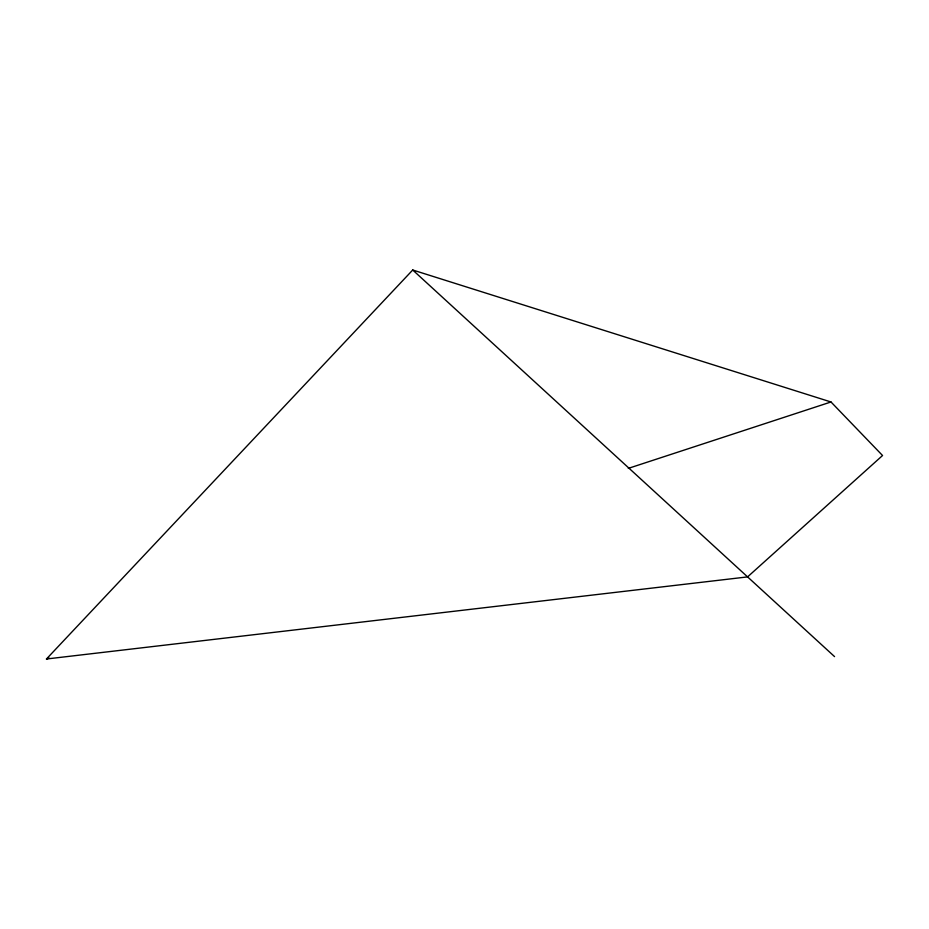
<?xml version="1.0" encoding="UTF-8"?>
<svg xmlns="http://www.w3.org/2000/svg" width="929" height="929" viewBox="0 0 929 929"><rect width="100%" height="100%" fill="white"/><g stroke="black" fill="none" stroke-linecap="round" stroke-linejoin="round"><path stroke-width="1.39" d="M46.45 658.998L412.72 270.002L830.99 401.978L882.55 455.512L747.578 576.897L46.45 658.998L49.202 658.092M628.306 468.379L830.99 401.978M412.72 270.002L834.556 656.606"/></g></svg>
